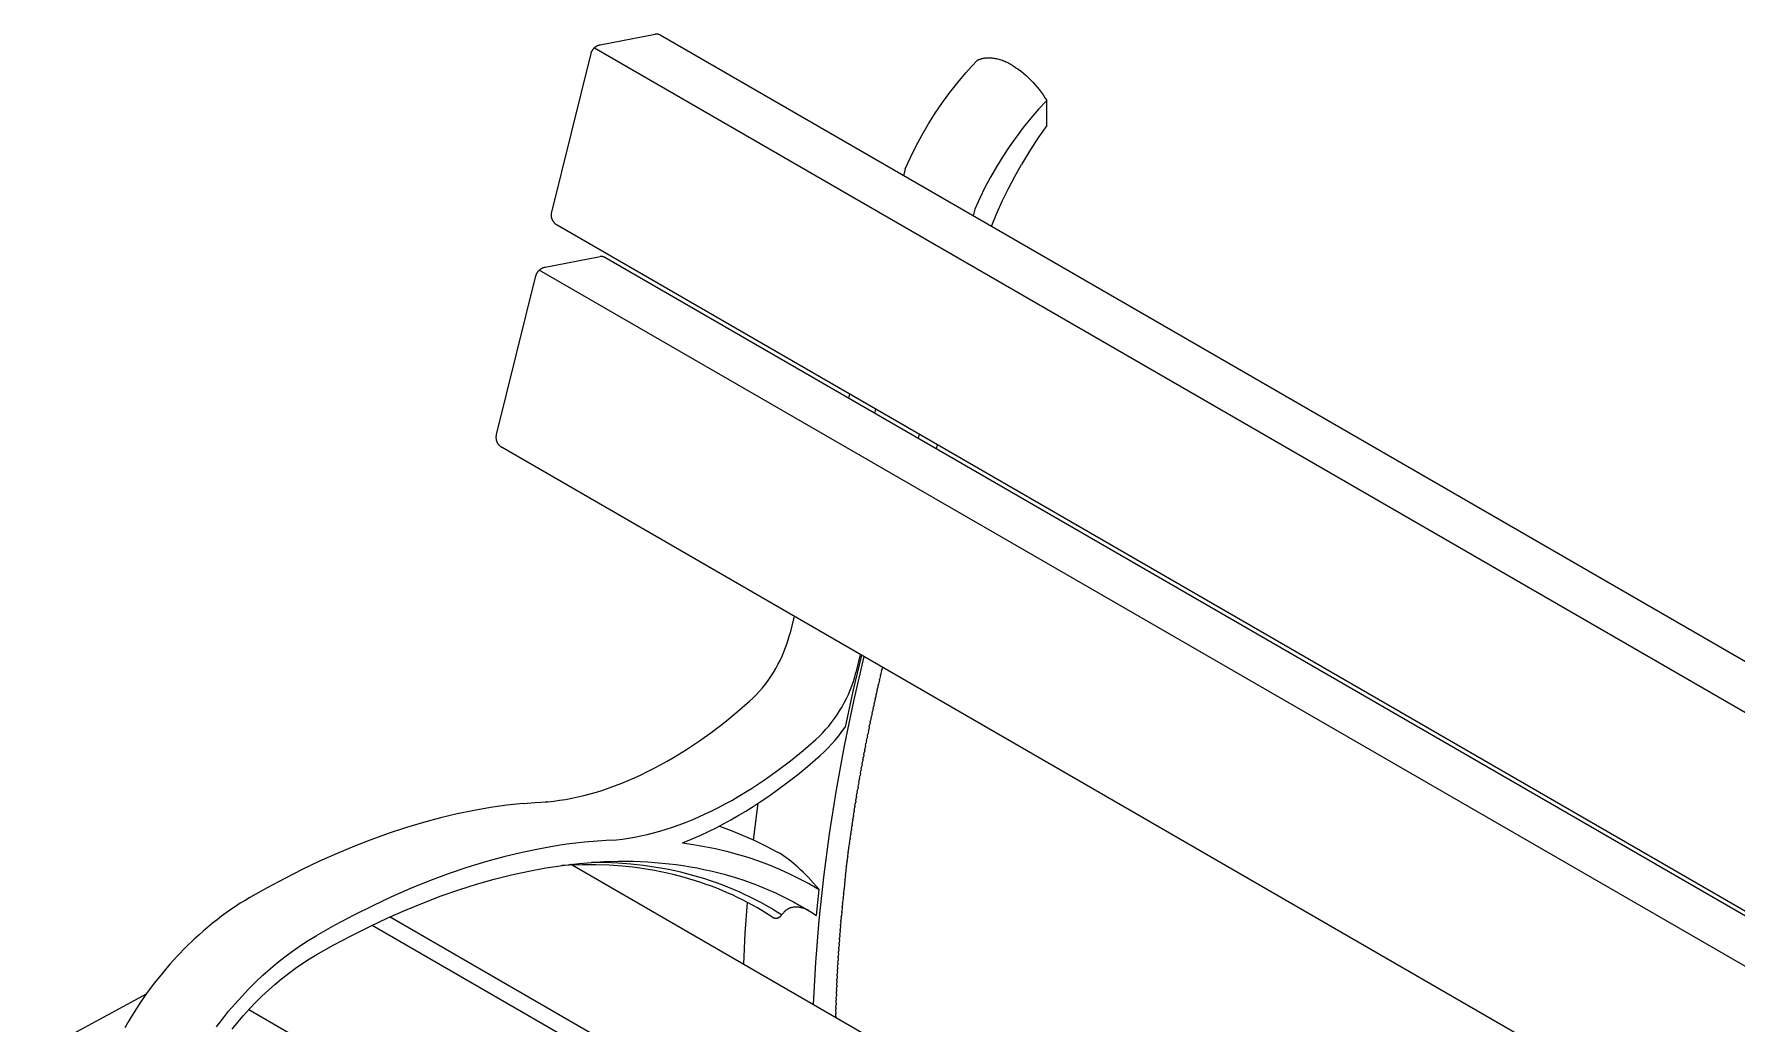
# Model space of a CAD drawing. Header units: millimetres. Extents: x -209 to 4251, y 50 to 3279.
# Drawn here: x 2563 to 3246, y 1629 to 2026 of the extents above; entities that cross this region are included whole.
import ezdxf

# ---------------------------------------------------------------- set-up
doc = ezdxf.new("R2010")
doc.units = ezdxf.units.MM
doc.layers.add('ZANO_R', color=7, linetype='Continuous', lineweight=0)

msp = doc.modelspace()

# ---------------------------------------------------------------- linework, layer by layer
at = {"layer": 'ZANO_R'}
for p, q in [((2790.02, 2022.08), (2812.1, 2026.31)), ((2812.19, 2026.32), (2812.1, 2026.31)), ((2812.29, 2026.33), (2812.19, 2026.32)), ((2812.38, 2026.34), (2812.29, 2026.33)), ((2812.48, 2026.35), (2812.38, 2026.34)), ((2812.58, 2026.35), (2812.48, 2026.35)), ((2812.67, 2026.35), (2812.58, 2026.35)), ((2812.77, 2026.34), (2812.67, 2026.35)), ((2812.86, 2026.34), (2812.77, 2026.34)), ((2812.96, 2026.32), (2812.86, 2026.34)), ((2813.05, 2026.31), (2812.96, 2026.32)), ((2813.15, 2026.29), (2813.05, 2026.31)), ((2813.24, 2026.27), (2813.15, 2026.29)), ((2813.33, 2026.25), (2813.24, 2026.27)), ((2813.43, 2026.22), (2813.33, 2026.25)), ((2813.52, 2026.19), (2813.43, 2026.22)), ((2813.61, 2026.15), (2813.52, 2026.19)), ((2813.7, 2026.12), (2813.61, 2026.15)), ((2813.78, 2026.08), (2813.7, 2026.12)), ((2813.87, 2026.03), (2813.78, 2026.08)), ((2813.95, 2025.99), (2813.87, 2026.03)), ((2814.04, 2025.94), (2813.95, 2025.99)), ((4004.41, 1338.68), (2814.04, 2025.94)), ((2770.54, 1954.84), (2786.34, 2018.59)), ((2786.34, 2018.59), (2786.38, 2018.75)), ((2786.38, 2018.75), (2786.43, 2018.9)), ((2786.43, 2018.9), (2786.48, 2019.06)), ((2786.48, 2019.06), (2786.54, 2019.21)), ((2786.54, 2019.21), (2786.6, 2019.36)), ((2786.6, 2019.36), (2786.67, 2019.5)), ((2786.67, 2019.5), (2786.75, 2019.65)), ((2786.75, 2019.65), (2786.82, 2019.79)), ((2786.82, 2019.79), (2786.91, 2019.93)), ((2786.91, 2019.93), (2786.99, 2020.07)), ((2786.99, 2020.07), (2787.09, 2020.2)), ((2787.09, 2020.2), (2787.18, 2020.33)), ((2787.18, 2020.33), (2787.28, 2020.46)), ((2787.28, 2020.46), (2787.39, 2020.58)), ((2787.39, 2020.58), (2787.5, 2020.7)), ((2787.5, 2020.7), (2787.61, 2020.82)), ((2787.61, 2020.82), (2787.73, 2020.93)), ((2787.67, 2020.87), (3978.04, 1333.61)), ((2787.73, 2020.93), (2787.85, 2021.04)), ((2787.85, 2021.04), (2787.98, 2021.14)), ((2787.98, 2021.14), (2788.11, 2021.24)), ((2788.11, 2021.24), (2788.24, 2021.33)), ((2788.24, 2021.33), (2788.37, 2021.42)), ((2788.37, 2021.42), (2788.51, 2021.51)), ((2788.51, 2021.51), (2788.65, 2021.59)), ((2788.65, 2021.59), (2788.8, 2021.66)), ((2788.8, 2021.66), (2788.94, 2021.73)), ((2788.94, 2021.73), (2789.09, 2021.8)), ((2789.09, 2021.8), (2789.24, 2021.86)), ((2789.24, 2021.86), (2789.4, 2021.91)), ((2789.4, 2021.91), (2789.55, 2021.96)), ((2789.55, 2021.96), (2789.71, 2022.01)), ((2789.71, 2022.01), (2789.86, 2022.04)), ((2789.86, 2022.04), (2790.02, 2022.08)), ((2943.17, 2016.42), (2942.97, 2016.37)), ((2943.36, 2016.46), (2943.17, 2016.42)), ((2943.56, 2016.5), (2943.36, 2016.46)), ((2943.76, 2016.54), (2943.56, 2016.5)), ((2943.96, 2016.57), (2943.76, 2016.54)), ((2944.16, 2016.61), (2943.96, 2016.57)), ((2944.36, 2016.63), (2944.16, 2016.61)), ((2944.57, 2016.66), (2944.36, 2016.63)), ((2944.78, 2016.68), (2944.57, 2016.66)), ((2945, 2016.7), (2944.78, 2016.68)), ((2945.21, 2016.71), (2945, 2016.7)), ((2945.64, 2016.73), (2945.21, 2016.71)), ((2946.07, 2016.73), (2945.64, 2016.73)), ((2946.5, 2016.72), (2946.07, 2016.73)), ((2946.93, 2016.69), (2946.5, 2016.72)), ((2947.36, 2016.65), (2946.93, 2016.69)), ((2947.79, 2016.6), (2947.36, 2016.65)), ((2948.25, 2016.53), (2947.79, 2016.6)), ((2948.72, 2016.45), (2948.25, 2016.53)), ((2949.18, 2016.35), (2948.72, 2016.45)), ((2933.49, 2006.96), (2936.76, 2010.86)), ((2936.76, 2010.86), (2939, 2013.34)), ((2939, 2013.34), (2941.3, 2015.77)), ((2941.48, 2015.85), (2941.3, 2015.77)), ((2941.66, 2015.93), (2941.48, 2015.85)), ((2941.84, 2016), (2941.66, 2015.93)), ((2942.03, 2016.07), (2941.84, 2016)), ((2942.21, 2016.14), (2942.03, 2016.07)), ((2942.4, 2016.2), (2942.21, 2016.14)), ((2942.59, 2016.26), (2942.4, 2016.2)), ((2942.78, 2016.31), (2942.59, 2016.26)), ((2942.97, 2016.37), (2942.78, 2016.31)), ((2949.64, 2016.24), (2949.18, 2016.35)), ((2950.1, 2016.12), (2949.64, 2016.24)), ((2950.55, 2015.98), (2950.1, 2016.12)), ((2951, 2015.83), (2950.55, 2015.98)), ((2951.45, 2015.68), (2951, 2015.83)), ((2951.93, 2015.5), (2951.45, 2015.68)), ((2952.4, 2015.31), (2951.93, 2015.5)), ((2952.88, 2015.1), (2952.4, 2015.31)), ((2953.34, 2014.89), (2952.88, 2015.1)), ((2953.83, 2014.65), (2953.34, 2014.89)), ((2954.31, 2014.41), (2953.83, 2014.65)), ((2954.79, 2014.15), (2954.31, 2014.41)), ((2955.26, 2013.88), (2954.79, 2014.15)), ((2955.26, 2013.88), (2955.74, 2013.6)), ((2955.74, 2013.6), (2956.22, 2013.3)), ((2956.22, 2013.3), (2956.7, 2013)), ((2956.7, 2013), (2957.16, 2012.68)), ((2957.16, 2012.68), (2957.64, 2012.35)), ((2957.64, 2012.35), (2958.12, 2012.01)), ((2958.12, 2012.01), (2959.05, 2011.3)), ((2959.05, 2011.3), (2960.01, 2010.51)), ((2960.01, 2010.51), (2960.94, 2009.69)), ((2960.94, 2009.69), (2961.85, 2008.85)), ((2927.35, 1998.84), (2930.35, 2002.96)), ((2930.35, 2002.96), (2933.49, 2006.96)), ((2961.85, 2008.85), (2962.73, 2007.97)), ((2962.73, 2007.97), (2963.63, 2007.04)), ((2963.63, 2007.04), (2964.49, 2006.07)), ((2964.49, 2006.07), (2965.33, 2005.08)), ((2965.33, 2005.08), (2966.14, 2004.07)), ((2966.14, 2004.07), (2966.96, 2002.99)), ((2966.96, 2002.99), (2967.74, 2001.9)), ((2924.49, 1994.63), (2927.35, 1998.84)), ((2965.98, 1996.15), (2962.85, 1992.54)), ((2969.23, 1999.65), (2965.98, 1996.15)), ((2967.74, 2001.9), (2968.5, 2000.78)), ((2968.5, 2000.78), (2969.23, 1999.65)), ((2969.23, 1989.68), (2969.23, 1999.65)), ((2919.21, 1985.93), (2921.78, 1990.32)), ((2921.78, 1990.32), (2924.49, 1994.63)), ((2962.85, 1992.54), (2959.84, 1988.84)), ((2969.23, 1989.68), (2965.66, 1984.56)), ((2916.8, 1981.44), (2919.21, 1985.93)), ((2956.95, 1985.04), (2954.19, 1981.15)), ((2959.84, 1988.84), (2956.95, 1985.04)), ((2965.66, 1984.56), (2962.27, 1979.34)), ((2912.46, 1972.24), (2914.55, 1976.88)), ((2914.55, 1976.88), (2916.8, 1981.44)), ((2951.55, 1977.17), (2949.05, 1973.11)), ((2954.19, 1981.15), (2951.55, 1977.17)), ((2962.27, 1979.34), (2959.05, 1974)), ((2912.46, 1972.24), (2911.78, 1969.51)), ((2946.67, 1968.97), (2944.44, 1964.75)), ((2949.05, 1973.11), (2946.67, 1968.97)), ((2953.86, 1964.41), (2956.38, 1969.24)), ((2956.38, 1969.24), (2959.05, 1974)), ((2944.44, 1964.75), (2942.34, 1960.47)), ((2951.47, 1959.5), (2953.86, 1964.41)), ((2940.39, 1956.11), (2939.71, 1953.38)), ((2942.34, 1960.47), (2940.39, 1956.11)), ((2949.24, 1954.52), (2951.47, 1959.5)), ((2770.4, 1953.71), (2770.41, 1953.87)), ((2770.41, 1953.54), (2770.4, 1953.71)), ((2770.41, 1954.03), (2770.43, 1954.2)), ((2770.41, 1953.87), (2770.41, 1954.03)), ((2770.41, 1953.38), (2770.41, 1953.54)), ((2770.43, 1953.22), (2770.41, 1953.38)), ((2770.43, 1954.2), (2770.45, 1954.36)), ((2770.45, 1953.05), (2770.43, 1953.22)), ((2770.45, 1954.36), (2770.47, 1954.52)), ((2770.47, 1952.89), (2770.45, 1953.05)), ((2770.47, 1954.52), (2770.5, 1954.68)), ((2770.51, 1952.73), (2770.47, 1952.89)), ((2770.5, 1954.68), (2770.54, 1954.84)), ((2770.54, 1952.57), (2770.51, 1952.73)), ((2770.59, 1952.41), (2770.54, 1952.57)), ((2770.63, 1952.26), (2770.59, 1952.41)), ((2770.69, 1952.1), (2770.63, 1952.26)), ((2770.75, 1951.95), (2770.69, 1952.1)), ((2770.81, 1951.8), (2770.75, 1951.95)), ((2770.88, 1951.65), (2770.81, 1951.8)), ((2770.95, 1951.5), (2770.88, 1951.65)), ((2771.03, 1951.36), (2770.95, 1951.5)), ((2771.12, 1951.22), (2771.03, 1951.36)), ((2771.21, 1951.08), (2771.12, 1951.22)), ((2771.3, 1950.95), (2771.21, 1951.08)), ((2771.4, 1950.82), (2771.3, 1950.95)), ((2771.5, 1950.69), (2771.4, 1950.82)), ((2771.61, 1950.56), (2771.5, 1950.69)), ((2771.72, 1950.44), (2771.61, 1950.56)), ((2771.84, 1950.33), (2771.72, 1950.44)), ((2771.96, 1950.22), (2771.84, 1950.33)), ((2772.08, 1950.11), (2771.96, 1950.22)), ((2772.21, 1950.01), (2772.08, 1950.11)), ((2772.34, 1949.91), (2772.21, 1950.01)), ((2772.48, 1949.81), (2772.34, 1949.91)), ((2772.61, 1949.72), (2772.48, 1949.81)), ((2772.75, 1949.64), (2772.61, 1949.72)), ((3963.12, 1262.38), (2772.75, 1949.64)), ((2947.07, 1949.14), (2947.15, 1949.48)), ((2947.15, 1949.48), (2949.24, 1954.52)), ((2767.9, 1932.83), (2789.98, 1937.06)), ((2790.07, 1937.08), (2789.98, 1937.06)), ((2790.17, 1937.09), (2790.07, 1937.08)), ((2790.26, 1937.1), (2790.17, 1937.09)), ((2790.36, 1937.1), (2790.26, 1937.1)), ((2790.45, 1937.1), (2790.36, 1937.1)), ((2790.55, 1937.1), (2790.45, 1937.1)), ((2790.64, 1937.1), (2790.55, 1937.1)), ((2790.74, 1937.09), (2790.64, 1937.1)), ((2790.84, 1937.08), (2790.74, 1937.09)), ((2790.93, 1937.06), (2790.84, 1937.08)), ((2791.02, 1937.04), (2790.93, 1937.06)), ((2791.12, 1937.02), (2791.02, 1937.04)), ((2791.21, 1937), (2791.12, 1937.02)), ((2791.3, 1936.97), (2791.21, 1937)), ((2791.39, 1936.94), (2791.3, 1936.97)), ((2791.48, 1936.91), (2791.39, 1936.94)), ((2791.57, 1936.87), (2791.48, 1936.91)), ((2791.66, 1936.83), (2791.57, 1936.87)), ((2791.75, 1936.79), (2791.66, 1936.83)), ((2791.83, 1936.74), (2791.75, 1936.79)), ((2791.91, 1936.69), (2791.83, 1936.74)), ((3982.28, 1249.43), (2791.91, 1936.69)), ((2748.42, 1865.6), (2764.22, 1929.34)), ((2764.22, 1929.34), (2764.26, 1929.5)), ((2764.26, 1929.5), (2764.31, 1929.66)), ((2764.31, 1929.66), (2764.36, 1929.81)), ((2764.36, 1929.81), (2764.42, 1929.96)), ((2764.42, 1929.96), (2764.48, 1930.11)), ((2764.48, 1930.11), (2764.55, 1930.26)), ((2764.55, 1930.26), (2764.62, 1930.4)), ((2764.62, 1930.4), (2764.7, 1930.54)), ((2764.7, 1930.54), (2764.78, 1930.68)), ((2764.78, 1930.68), (2764.87, 1930.82)), ((2764.87, 1930.82), (2764.96, 1930.95)), ((2764.96, 1930.95), (2765.06, 1931.08)), ((2765.06, 1931.08), (2765.16, 1931.21)), ((2765.16, 1931.21), (2765.27, 1931.33)), ((2765.27, 1931.33), (2765.38, 1931.45)), ((2765.38, 1931.45), (2765.49, 1931.57)), ((2765.49, 1931.57), (2765.61, 1931.68)), ((3955.92, 1244.37), (2765.55, 1931.63)), ((2765.61, 1931.68), (2765.73, 1931.79)), ((2765.73, 1931.79), (2765.86, 1931.89)), ((2765.86, 1931.89), (2765.98, 1931.99)), ((2765.98, 1931.99), (2766.12, 1932.08)), ((2766.12, 1932.08), (2766.25, 1932.17)), ((2766.25, 1932.17), (2766.39, 1932.26)), ((2766.39, 1932.26), (2766.53, 1932.34)), ((2766.53, 1932.34), (2766.67, 1932.41)), ((2766.67, 1932.41), (2766.82, 1932.49)), ((2766.82, 1932.49), (2766.97, 1932.55)), ((2766.97, 1932.55), (2767.12, 1932.61)), ((2767.12, 1932.61), (2767.27, 1932.67)), ((2767.27, 1932.67), (2767.43, 1932.71)), ((2767.43, 1932.71), (2767.58, 1932.76)), ((2767.58, 1932.76), (2767.74, 1932.8)), ((2767.74, 1932.8), (2767.9, 1932.83)), ((2890.06, 1881.91), (2889.65, 1880.26)), ((2900.19, 1874.18), (2900.6, 1875.83)), ((2748.28, 1864.62), (2748.29, 1864.79)), ((2748.28, 1864.46), (2748.28, 1864.62)), ((2748.28, 1864.3), (2748.28, 1864.46)), ((2748.29, 1864.13), (2748.28, 1864.3)), ((2748.29, 1864.79), (2748.3, 1864.95)), ((2748.31, 1863.97), (2748.29, 1864.13)), ((2748.3, 1864.95), (2748.32, 1865.11)), ((2748.33, 1863.81), (2748.31, 1863.97)), ((2748.32, 1865.11), (2748.35, 1865.28)), ((2748.35, 1863.64), (2748.33, 1863.81)), ((2748.35, 1865.28), (2748.38, 1865.44)), ((2748.38, 1863.48), (2748.35, 1863.64)), ((2748.38, 1865.44), (2748.42, 1865.6)), ((2748.42, 1863.32), (2748.38, 1863.48)), ((2748.46, 1863.16), (2748.42, 1863.32)), ((2748.51, 1863.01), (2748.46, 1863.16)), ((2748.56, 1862.85), (2748.51, 1863.01)), ((2748.62, 1862.7), (2748.56, 1862.85)), ((2748.69, 1862.55), (2748.62, 1862.7)), ((2748.76, 1862.4), (2748.69, 1862.55)), ((2748.83, 1862.25), (2748.76, 1862.4)), ((2748.91, 1862.11), (2748.83, 1862.25)), ((2749, 1861.97), (2748.91, 1862.11)), ((2749.08, 1861.83), (2749, 1861.97)), ((2749.18, 1861.7), (2749.08, 1861.83)), ((2749.28, 1861.57), (2749.18, 1861.7)), ((2749.38, 1861.44), (2749.28, 1861.57)), ((2749.49, 1861.32), (2749.38, 1861.44)), ((2749.6, 1861.2), (2749.49, 1861.32)), ((2749.72, 1861.08), (2749.6, 1861.2)), ((2749.84, 1860.97), (2749.72, 1861.08)), ((2749.96, 1860.86), (2749.84, 1860.97)), ((2750.09, 1860.76), (2749.96, 1860.86)), ((2750.22, 1860.66), (2750.09, 1860.76)), ((2750.35, 1860.57), (2750.22, 1860.66)), ((2750.49, 1860.48), (2750.35, 1860.57)), ((2750.63, 1860.39), (2750.49, 1860.48)), ((3941, 1173.13), (2750.63, 1860.39)), ((2917.99, 1865.78), (2917.59, 1864.14)), ((2924.94, 1859.89), (2925.35, 1861.54)), ((2867.81, 1792.74), (2866.07, 1785.56)), ((2865.58, 1783.75), (2866.07, 1785.56)), ((2863.01, 1776.72), (2863.74, 1778.44)), ((2863.74, 1778.44), (2864.41, 1780.19)), ((2864.41, 1780.19), (2865.03, 1781.96)), ((2865.03, 1781.96), (2865.58, 1783.75)), ((2894.41, 1777.38), (2892.67, 1770.2)), ((2859.5, 1770.1), (2860.46, 1771.71)), ((2860.46, 1771.71), (2861.36, 1773.35)), ((2861.36, 1773.35), (2862.21, 1775.02)), ((2862.21, 1775.02), (2863.01, 1776.72)), ((2894.86, 1777.12), (2891.46, 1762.7)), ((2895.87, 1776.54), (2891.7, 1758.62)), ((2902.93, 1770.82), (2902.54, 1769.18)), ((2902.93, 1770.82), (2902.97, 1771.01)), ((2903.27, 1772.27), (2902.97, 1771.01)), ((2853.89, 1762.6), (2855.11, 1764.02)), ((2855.11, 1764.02), (2856.29, 1765.48)), ((2856.29, 1765.48), (2857.41, 1766.98)), ((2857.41, 1766.98), (2858.48, 1768.52)), ((2858.48, 1768.52), (2859.5, 1770.1)), ((2890.34, 1763.08), (2891.01, 1764.83)), ((2891.01, 1764.83), (2891.63, 1766.6)), ((2891.63, 1766.6), (2892.18, 1768.4)), ((2892.18, 1768.4), (2892.67, 1770.2)), ((2901.21, 1763.35), (2901.28, 1763.69)), ((2901.63, 1765.22), (2901.28, 1763.69)), ((2901.63, 1765.22), (2901.7, 1765.52)), ((2902.06, 1767.09), (2901.7, 1765.52)), ((2902.06, 1767.09), (2902.12, 1767.35)), ((2902.49, 1768.96), (2902.12, 1767.35)), ((2902.49, 1768.96), (2902.54, 1769.18)), ((2845.01, 1754.35), (2849.94, 1758.6)), ((2849.94, 1758.6), (2851.3, 1759.89)), ((2851.3, 1759.89), (2852.62, 1761.22)), ((2852.62, 1761.22), (2853.89, 1762.6)), ((2887.06, 1756.35), (2887.96, 1757.99)), ((2887.96, 1757.99), (2888.81, 1759.66)), ((2891.7, 1758.62), (2887.97, 1740.78)), ((2891.46, 1762.7), (2888.32, 1748.22)), ((2888.81, 1759.66), (2889.61, 1761.36)), ((2889.61, 1761.36), (2890.34, 1763.08)), ((2899.97, 1757.74), (2899.67, 1756.36)), ((2899.97, 1757.74), (2900.07, 1758.19)), ((2900.38, 1759.61), (2900.07, 1758.19)), ((2900.38, 1759.61), (2900.47, 1760.02)), ((2900.79, 1761.48), (2900.47, 1760.02)), ((2900.79, 1761.48), (2900.87, 1761.85)), ((2901.21, 1763.35), (2900.87, 1761.85)), ((2834.92, 1746.41), (2839.99, 1750.28)), ((2839.99, 1750.28), (2845.01, 1754.35)), ((2881.71, 1748.66), (2882.89, 1750.13)), ((2882.89, 1750.13), (2884.01, 1751.63)), ((2884.01, 1751.63), (2885.08, 1753.17)), ((2885.08, 1753.17), (2886.1, 1754.74)), ((2886.1, 1754.74), (2887.06, 1756.35)), ((2898.39, 1750.26), (2898.13, 1749.02)), ((2898.39, 1750.26), (2898.51, 1750.86)), ((2898.78, 1752.13), (2898.51, 1750.86)), ((2898.78, 1752.13), (2898.89, 1752.69)), ((2899.17, 1754), (2898.89, 1752.69)), ((2899.17, 1754), (2899.28, 1754.52)), ((2899.57, 1755.87), (2899.28, 1754.52)), ((2899.57, 1755.87), (2899.67, 1756.36)), ((2829.79, 1742.75), (2834.92, 1746.41)), ((2871.51, 1738.91), (2876.54, 1743.24)), ((2876.54, 1743.24), (2877.9, 1744.53)), ((2877.9, 1744.53), (2879.22, 1745.86)), ((2879.22, 1745.86), (2880.49, 1747.24)), ((2880.49, 1747.24), (2881.71, 1748.66)), ((2882.9, 1741.41), (2884.34, 1743.05)), ((2884.34, 1743.05), (2885.73, 1744.73)), ((2885.73, 1744.73), (2887.05, 1746.45)), ((2887.05, 1746.45), (2888.32, 1748.22)), ((2896.88, 1742.78), (2897.03, 1743.52)), ((2897.25, 1744.65), (2897.03, 1743.52)), ((2897.25, 1744.65), (2897.39, 1745.36)), ((2897.63, 1746.52), (2897.39, 1745.36)), ((2897.63, 1746.52), (2897.76, 1747.19)), ((2898, 1748.39), (2897.76, 1747.19)), ((2898, 1748.39), (2898.13, 1749.02)), ((2819.43, 1736.1), (2824.62, 1739.31)), ((2824.62, 1739.31), (2829.79, 1742.75)), ((2866.4, 1734.77), (2871.51, 1738.91)), ((2872.22, 1731.64), (2878.26, 1736.82)), ((2878.26, 1736.82), (2879.86, 1738.3)), ((2879.86, 1738.3), (2881.4, 1739.83)), ((2881.4, 1739.83), (2882.9, 1741.41)), ((2887.97, 1740.78), (2884.71, 1723.04)), ((2895.46, 1735.29), (2895.63, 1736.19)), ((2895.81, 1737.16), (2895.63, 1736.19)), ((2895.81, 1737.16), (2895.97, 1738.03)), ((2896.16, 1739.03), (2895.97, 1738.03)), ((2896.16, 1739.03), (2896.32, 1739.86)), ((2896.52, 1740.91), (2896.32, 1739.86)), ((2896.52, 1740.91), (2896.67, 1741.69)), ((2896.88, 1742.78), (2896.67, 1741.69)), ((2806.42, 1729.15), (2809.02, 1730.41)), ((2809.02, 1730.41), (2811.62, 1731.74)), ((2811.62, 1731.74), (2814.22, 1733.13)), ((2814.22, 1733.13), (2816.83, 1734.58)), ((2816.83, 1734.58), (2819.43, 1736.1)), ((2855.99, 1727.12), (2861.22, 1730.84)), ((2861.22, 1730.84), (2866.4, 1734.77)), ((2869.14, 1729.13), (2872.22, 1731.64)), ((2894.45, 1729.68), (2894.3, 1728.87)), ((2894.45, 1729.68), (2894.63, 1730.7)), ((2894.78, 1731.55), (2894.63, 1730.7)), ((2894.78, 1731.55), (2894.96, 1732.53)), ((2895.12, 1733.42), (2894.96, 1732.53)), ((2895.12, 1733.42), (2895.29, 1734.36)), ((2895.46, 1735.29), (2895.29, 1734.36)), ((2788.47, 1722.18), (2791, 1722.97)), ((2791, 1722.97), (2793.54, 1723.83)), ((2793.54, 1723.83), (2796.1, 1724.76)), ((2796.1, 1724.76), (2798.67, 1725.76)), ((2798.67, 1725.76), (2801.24, 1726.82)), ((2801.24, 1726.82), (2803.83, 1727.95)), ((2803.83, 1727.95), (2806.42, 1729.15)), ((2848.08, 1721.98), (2850.72, 1723.63)), ((2850.72, 1723.63), (2855.99, 1727.12)), ((2860.21, 1722.36), (2866.01, 1726.68)), ((2866.01, 1726.68), (2869.14, 1729.13)), ((2884.71, 1723.04), (2881.92, 1705.44)), ((2893.17, 1722.21), (2893.36, 1723.37)), ((2893.48, 1724.08), (2893.36, 1723.37)), ((2893.48, 1724.08), (2893.67, 1725.2)), ((2893.8, 1725.95), (2893.67, 1725.2)), ((2893.8, 1725.95), (2893.98, 1727.03)), ((2894.12, 1727.82), (2893.98, 1727.03)), ((2894.12, 1727.82), (2894.3, 1728.87)), ((2746.01, 1715.98), (2739.36, 1714.83)), ((2752.58, 1716.9), (2746.01, 1715.98)), ((2759.08, 1717.6), (2752.58, 1716.9)), ((2759.08, 1717.6), (2763.83, 1717.98)), ((2763.83, 1717.98), (2768.58, 1718.25)), ((2768.47, 1718.25), (2768.13, 1718.23)), ((2768.13, 1718.23), (2768.24, 1718.24)), ((2768.24, 1718.24), (2768.98, 1718.3)), ((2768.98, 1718.3), (2771.34, 1718.55)), ((2771.34, 1718.55), (2773.72, 1718.86)), ((2773.72, 1718.86), (2776.12, 1719.24)), ((2776.12, 1719.24), (2778.55, 1719.69)), ((2778.55, 1719.69), (2781, 1720.21)), ((2781, 1720.21), (2783.47, 1720.8)), ((2783.47, 1720.8), (2785.96, 1721.45)), ((2785.96, 1721.45), (2788.47, 1722.18)), ((2834.82, 1714.66), (2837.47, 1715.99)), ((2837.47, 1715.99), (2840.12, 1717.39)), ((2840.12, 1717.39), (2842.77, 1718.85)), ((2842.77, 1718.85), (2845.43, 1720.38)), ((2845.43, 1720.38), (2848.08, 1721.98)), ((2848.42, 1714.5), (2851.36, 1716.34)), ((2851.36, 1716.34), (2854.26, 1718.24)), ((2851.53, 1702.93), (2853.43, 1717.69)), ((2854.26, 1718.24), (2857.25, 1720.27)), ((2857.25, 1720.27), (2860.21, 1722.36)), ((2891.97, 1714.75), (2892.17, 1716.06)), ((2892.26, 1716.61), (2892.17, 1716.06)), ((2892.26, 1716.61), (2892.46, 1717.89)), ((2892.56, 1718.48), (2892.46, 1717.89)), ((2892.56, 1718.48), (2892.76, 1719.71)), ((2892.86, 1720.34), (2892.76, 1719.71)), ((2892.86, 1720.34), (2893.06, 1721.54)), ((2893.17, 1722.21), (2893.06, 1721.54)), ((2719.06, 1710.01), (2712.19, 1707.96)), ((2725.88, 1711.84), (2719.06, 1710.01)), ((2732.65, 1713.45), (2725.88, 1711.84)), ((2739.36, 1714.83), (2732.65, 1713.45)), ((2819.06, 1708.1), (2821.66, 1709.02)), ((2821.66, 1709.02), (2824.27, 1710.01)), ((2824.27, 1710.01), (2826.9, 1711.07)), ((2826.9, 1711.07), (2829.53, 1712.19)), ((2829.53, 1712.19), (2832.17, 1713.39)), ((2832.17, 1713.39), (2834.82, 1714.66)), ((2836.54, 1707.82), (2839.5, 1709.37)), ((2839.5, 1709.37), (2842.43, 1710.98)), ((2842.43, 1710.98), (2845.44, 1712.71)), ((2845.44, 1712.71), (2848.42, 1714.5)), ((2891.13, 1709.15), (2891.07, 1708.75)), ((2891.13, 1709.15), (2891.34, 1710.58)), ((2891.4, 1711.02), (2891.34, 1710.58)), ((2891.4, 1711.02), (2891.61, 1712.4)), ((2891.68, 1712.88), (2891.61, 1712.4)), ((2891.68, 1712.88), (2891.89, 1714.23)), ((2891.97, 1714.75), (2891.89, 1714.23)), ((2698.34, 1703.19), (2691.37, 1700.48)), ((2705.28, 1705.69), (2698.34, 1703.19)), ((2712.19, 1707.96), (2705.28, 1705.69)), ((2783.72, 1702.06), (2780.2, 1701.67)), ((2787.22, 1702.38), (2783.72, 1702.06)), ((2790.69, 1702.64), (2787.22, 1702.38)), ((2794.14, 1702.83), (2790.69, 1702.64)), ((2794.14, 1702.83), (2796.52, 1703.03)), ((2796.52, 1703.03), (2798.93, 1703.31)), ((2798.93, 1703.31), (2801.37, 1703.66)), ((2801.37, 1703.66), (2803.83, 1704.08)), ((2803.83, 1704.08), (2806.32, 1704.57)), ((2806.32, 1704.57), (2808.83, 1705.14)), ((2808.83, 1705.14), (2811.36, 1705.77)), ((2811.36, 1705.77), (2813.91, 1706.48)), ((2813.91, 1706.48), (2816.48, 1707.25)), ((2816.48, 1707.25), (2819.06, 1708.1)), ((2823.02, 1701.74), (2826.71, 1703.24)), ((2826.71, 1703.24), (2830.36, 1704.84)), ((2830.36, 1704.84), (2833.46, 1706.3)), ((2833.46, 1706.3), (2836.54, 1707.82)), ((2837.83, 1708.49), (2842.62, 1706.71)), ((2842.62, 1706.71), (2847.36, 1704.78)), ((2847.36, 1704.78), (2852.03, 1702.7)), ((2852.03, 1702.7), (2856.63, 1700.48)), ((2881.92, 1705.44), (2879.6, 1688.01)), ((2890.08, 1701.71), (2890.3, 1703.28)), ((2890.33, 1703.57), (2890.3, 1703.28)), ((2890.33, 1703.57), (2890.55, 1705.11)), ((2890.59, 1705.43), (2890.55, 1705.11)), ((2890.59, 1705.43), (2890.81, 1706.93)), ((2890.86, 1707.29), (2890.81, 1706.93)), ((2890.86, 1707.29), (2891.07, 1708.75)), ((2684.38, 1697.56), (2677.38, 1694.42)), ((2691.37, 1700.48), (2684.38, 1697.56)), ((2751.3, 1696.18), (2743.9, 1694.15)), ((2758.63, 1697.95), (2751.3, 1696.18)), ((2765.9, 1699.46), (2758.63, 1697.95)), ((2773.09, 1700.7), (2765.9, 1699.46)), ((2776.66, 1701.22), (2773.09, 1700.7)), ((2780.2, 1701.67), (2776.66, 1701.22)), ((2823.02, 1701.74), (2827.47, 1701.14)), ((2827.47, 1701.14), (2831.9, 1700.39)), ((2831.9, 1700.39), (2836.31, 1699.5)), ((2836.31, 1699.5), (2840.68, 1698.47)), ((2840.68, 1698.47), (2845.02, 1697.3)), ((2845.02, 1697.3), (2849.31, 1695.99)), ((2849.31, 1695.99), (2853.56, 1694.54)), ((2856.63, 1700.48), (2861.16, 1698.11)), ((2861.16, 1698.11), (2861.27, 1698.05)), ((2861.27, 1698.05), (2861.27, 1698.05)), ((2861.27, 1698.05), (2861.39, 1697.99)), ((2861.39, 1697.98), (2861.39, 1697.99)), ((2861.39, 1697.98), (2861.51, 1697.92)), ((2861.76, 1697.77), (2861.51, 1697.92)), ((2862.23, 1697.5), (2861.76, 1697.77)), ((2862.69, 1697.22), (2862.23, 1697.5)), ((2863.59, 1696.63), (2862.69, 1697.22)), ((2864.55, 1695.96), (2863.59, 1696.63)), ((2865.48, 1695.27), (2864.55, 1695.96)), ((2866.49, 1694.49), (2865.48, 1695.27)), ((2889.12, 1694.28), (2889.33, 1696)), ((2889.35, 1696.13), (2889.33, 1696)), ((2889.35, 1696.13), (2889.57, 1697.82)), ((2889.59, 1697.99), (2889.57, 1697.82)), ((2889.59, 1697.99), (2889.8, 1699.64)), ((2889.83, 1699.85), (2889.8, 1699.64)), ((2889.83, 1699.85), (2890.05, 1701.46)), ((2890.08, 1701.71), (2890.05, 1701.46)), ((2670.37, 1691.08), (2663.35, 1687.53)), ((2677.38, 1694.42), (2670.37, 1691.08)), ((2728.96, 1689.3), (2721.43, 1686.5)), ((2736.45, 1691.86), (2728.96, 1689.3)), ((2743.9, 1694.15), (2736.45, 1691.86)), ((2747.42, 1687.2), (2754.39, 1688.96)), ((2754.39, 1688.96), (2761.3, 1690.47)), ((2761.3, 1690.47), (2768.14, 1691.73)), ((2768.14, 1691.73), (2774.9, 1692.76)), ((2777.38, 1692.87), (2774.54, 1692.71)), ((2774.9, 1692.76), (2781.59, 1693.53)), ((2782.86, 1693.03), (2777.36, 1692.87)), ((2777.49, 1692.88), (2777.38, 1692.87)), ((2777.6, 1692.89), (2777.49, 1692.88)), ((2777.71, 1692.91), (2777.6, 1692.89)), ((2777.82, 1692.93), (2777.71, 1692.91)), ((2777.92, 1692.96), (2777.82, 1692.93)), ((2778.03, 1692.98), (2777.92, 1692.96)), ((2778.13, 1693.01), (2778.03, 1692.98)), ((2778.24, 1693.05), (2778.13, 1693.01)), ((2778.34, 1693.09), (2778.24, 1693.05)), ((2778.44, 1693.13), (2778.34, 1693.09)), ((2778.54, 1693.17), (2778.44, 1693.13)), ((2778.64, 1693.22), (2778.54, 1693.17)), ((2778.72, 1692.92), (3710.02, 1155.24)), ((2781.59, 1693.53), (2784.9, 1693.83)), ((2788.3, 1693), (2782.86, 1693.03)), ((2784.9, 1693.83), (2788.18, 1694.07)), ((2791.83, 1693.9), (2786.54, 1693.96)), ((2788.18, 1694.07), (2789.8, 1694.14)), ((2793.66, 1692.8), (2788.3, 1693)), ((2789.8, 1694.14), (2791.42, 1694.25)), ((2791.42, 1694.25), (2797.36, 1694.42)), ((2797.07, 1693.67), (2791.83, 1693.9)), ((2798.94, 1692.41), (2793.66, 1692.8)), ((2802.26, 1693.27), (2797.07, 1693.67)), ((2797.36, 1694.42), (2803.25, 1694.39)), ((2801.56, 1692.15), (2798.94, 1692.41)), ((2804.16, 1691.85), (2801.56, 1692.15)), ((2807.38, 1692.7), (2802.26, 1693.27)), ((2803.25, 1694.39), (2806.17, 1694.29)), ((2806.74, 1691.5), (2804.16, 1691.85)), ((2806.17, 1694.29), (2809.08, 1694.15)), ((2809.29, 1691.11), (2806.74, 1691.5)), ((2812.44, 1691.96), (2807.38, 1692.7)), ((2809.08, 1694.15), (2811.96, 1693.95)), ((2811.83, 1690.67), (2809.29, 1691.11)), ((2814.35, 1690.18), (2811.83, 1690.67)), ((2811.96, 1693.95), (2814.83, 1693.71)), ((2814.95, 1691.53), (2812.44, 1691.96)), ((2816.85, 1689.66), (2814.35, 1690.18)), ((2814.83, 1693.71), (2817.68, 1693.41)), ((2817.43, 1691.05), (2814.95, 1691.53)), ((2819.33, 1689.08), (2816.85, 1689.66)), ((2819.9, 1690.54), (2817.43, 1691.05)), ((2817.68, 1693.41), (2820.51, 1693.06)), ((2823.81, 1687.92), (2819.33, 1689.08)), ((2822.35, 1689.98), (2819.9, 1690.54)), ((2820.51, 1693.06), (2823.33, 1692.66)), ((2824.78, 1689.37), (2822.35, 1689.98)), ((2823.33, 1692.66), (2826.12, 1692.21)), ((2827.2, 1688.73), (2824.78, 1689.37)), ((2826.12, 1692.21), (2828.89, 1691.71)), ((2829.59, 1688.05), (2827.2, 1688.73)), ((2828.89, 1691.71), (2831.64, 1691.15)), ((2831.64, 1691.15), (2834.37, 1690.55)), ((2834.37, 1690.55), (2837.07, 1689.89)), ((2837.07, 1689.89), (2839.75, 1689.19)), ((2839.75, 1689.19), (2842.41, 1688.43)), ((2842.41, 1688.43), (2845.05, 1687.62)), ((2853.56, 1694.54), (2857.77, 1692.96)), ((2857.77, 1692.96), (2861.92, 1691.24)), ((2861.92, 1691.24), (2866.01, 1689.39)), ((2866.01, 1689.39), (2870.04, 1687.4)), ((2867.47, 1693.68), (2866.49, 1694.49)), ((2868.44, 1692.85), (2867.47, 1693.68)), ((2869.39, 1692), (2868.44, 1692.85)), ((2870.46, 1691.01), (2869.39, 1692)), ((2871.51, 1689.99), (2870.46, 1691.01)), ((2873.56, 1687.9), (2871.51, 1689.99)), ((2888.46, 1688.72), (2888.25, 1686.93)), ((2888.46, 1688.72), (2888.67, 1690.56)), ((2888.67, 1690.57), (2888.89, 1692.37)), ((2888.67, 1690.57), (2888.67, 1690.56)), ((2888.89, 1692.42), (2889.11, 1694.19)), ((2888.89, 1692.42), (2888.89, 1692.37)), ((2889.12, 1694.28), (2889.11, 1694.19)), ((2656.35, 1683.79), (2649.36, 1679.85)), ((2663.35, 1687.53), (2656.35, 1683.79)), ((2713.87, 1683.43), (2706.29, 1680.12)), ((2721.43, 1686.5), (2713.87, 1683.43)), ((2726.21, 1680.5), (2733.32, 1682.98)), ((2733.32, 1682.98), (2740.39, 1685.21)), ((2740.39, 1685.21), (2747.42, 1687.2)), ((2826.03, 1687.28), (2823.81, 1687.92)), ((2828.23, 1686.61), (2826.03, 1687.28)), ((2830.41, 1685.9), (2828.23, 1686.61)), ((2831.96, 1687.32), (2829.59, 1688.05)), ((2832.57, 1685.15), (2830.41, 1685.9)), ((2834.31, 1686.55), (2831.96, 1687.32)), ((2834.71, 1684.37), (2832.57, 1685.15)), ((2836.64, 1685.74), (2834.31, 1686.55)), ((2836.83, 1683.55), (2834.71, 1684.37)), ((2838.95, 1684.89), (2836.64, 1685.74)), ((2838.93, 1682.69), (2836.83, 1683.55)), ((2841.01, 1681.8), (2838.93, 1682.69)), ((2841.24, 1684), (2838.95, 1684.89)), ((2843.08, 1680.87), (2841.01, 1681.8)), ((2843.5, 1683.07), (2841.24, 1684)), ((2845.75, 1682.09), (2843.5, 1683.07)), ((2845.05, 1687.62), (2847.65, 1686.76)), ((2847.97, 1681.08), (2845.75, 1682.09)), ((2847.65, 1686.76), (2850.24, 1685.85)), ((2850.24, 1685.85), (2852.79, 1684.9)), ((2852.79, 1684.9), (2855.32, 1683.89)), ((2855.32, 1683.89), (2857.83, 1682.83)), ((2857.83, 1682.83), (2860.3, 1681.73)), ((2860.3, 1681.73), (2862.75, 1680.57)), ((2870.04, 1687.4), (2874.01, 1685.29)), ((2875.68, 1685.6), (2873.56, 1687.9)), ((2874.01, 1685.29), (2877.9, 1683.05)), ((2877.9, 1683.05), (2875.68, 1685.6)), ((2876.82, 1672.64), (2877.9, 1683.05)), ((2879.6, 1688.01), (2877.77, 1670.77)), ((2887.65, 1681.32), (2887.67, 1681.5)), ((2887.84, 1683.17), (2887.67, 1681.5)), ((2887.84, 1683.17), (2887.86, 1683.31)), ((2888.04, 1685.02), (2887.86, 1683.31)), ((2888.04, 1685.02), (2888.05, 1685.12)), ((2888.25, 1686.87), (2888.05, 1685.12)), ((2888.25, 1686.87), (2888.25, 1686.93)), ((2641.78, 1675.05), (2639.9, 1673.72)), ((2643.64, 1676.31), (2641.78, 1675.05)), ((2645.52, 1677.53), (2643.64, 1676.31)), ((2647.43, 1678.71), (2645.52, 1677.53)), ((2649.36, 1679.85), (2647.43, 1678.71)), ((2698.7, 1676.57), (2691.11, 1672.78)), ((2706.29, 1680.12), (2698.7, 1676.57)), ((2704.72, 1671.69), (2711.9, 1674.85)), ((2711.9, 1674.85), (2719.07, 1677.79)), ((2719.07, 1677.79), (2726.21, 1680.5)), ((2845.12, 1679.9), (2843.08, 1680.87)), ((2847.15, 1678.9), (2845.12, 1679.9)), ((2849.15, 1677.86), (2847.15, 1678.9)), ((2850.16, 1680.03), (2847.97, 1681.08)), ((2848.21, 1665.54), (2849.06, 1677.91)), ((2851.13, 1676.79), (2849.15, 1677.86)), ((2852.34, 1678.93), (2850.16, 1680.03)), ((2853.1, 1675.68), (2851.13, 1676.79)), ((2854.48, 1677.8), (2852.34, 1678.93)), ((2856.01, 1673.95), (2853.1, 1675.68)), ((2856.61, 1676.63), (2854.48, 1677.8)), ((2858.71, 1675.42), (2856.61, 1676.63)), ((2860.78, 1674.17), (2858.71, 1675.42)), ((2862.75, 1680.57), (2865.17, 1679.37)), ((2864.44, 1674.64), (2864.3, 1674.53)), ((2864.58, 1674.74), (2864.44, 1674.64)), ((2864.71, 1674.85), (2864.58, 1674.74)), ((2864.86, 1674.94), (2864.71, 1674.85)), ((2865, 1675.04), (2864.86, 1674.94)), ((2865.15, 1675.13), (2865, 1675.04)), ((2865.3, 1675.21), (2865.15, 1675.13)), ((2865.17, 1679.37), (2867.56, 1678.12)), ((2865.45, 1675.3), (2865.3, 1675.21)), ((2865.6, 1675.38), (2865.45, 1675.3)), ((2865.76, 1675.45), (2865.6, 1675.38)), ((2865.91, 1675.52), (2865.76, 1675.45)), ((2866.07, 1675.58), (2865.91, 1675.52)), ((2866.23, 1675.64), (2866.07, 1675.58)), ((2866.39, 1675.7), (2866.23, 1675.64)), ((2866.56, 1675.75), (2866.39, 1675.7)), ((2866.72, 1675.8), (2866.56, 1675.75)), ((2866.89, 1675.84), (2866.72, 1675.8)), ((2867.05, 1675.88), (2866.89, 1675.84)), ((2867.22, 1675.91), (2867.05, 1675.88)), ((2867.39, 1675.94), (2867.22, 1675.91)), ((2867.57, 1675.97), (2867.39, 1675.94)), ((2867.56, 1678.12), (2869.92, 1676.82)), ((2867.74, 1675.99), (2867.57, 1675.97)), ((2867.92, 1676.01), (2867.74, 1675.99)), ((2868.1, 1676.02), (2867.92, 1676.01)), ((2868.27, 1676.03), (2868.1, 1676.02)), ((2868.45, 1676.04), (2868.27, 1676.03)), ((2868.63, 1676.04), (2868.45, 1676.04)), ((2868.81, 1676.03), (2868.63, 1676.04)), ((2869, 1676.02), (2868.81, 1676.03)), ((2869.19, 1676.01), (2869, 1676.02)), ((2869.38, 1675.99), (2869.19, 1676.01)), ((2869.57, 1675.97), (2869.38, 1675.99)), ((2869.75, 1675.95), (2869.57, 1675.97)), ((2869.94, 1675.92), (2869.75, 1675.95)), ((2869.92, 1676.82), (2872.25, 1675.47)), ((2870.13, 1675.89), (2869.94, 1675.92)), ((2870.32, 1675.85), (2870.13, 1675.89)), ((2870.52, 1675.81), (2870.32, 1675.85)), ((2870.72, 1675.76), (2870.52, 1675.81)), ((2870.92, 1675.71), (2870.72, 1675.76)), ((2871.12, 1675.65), (2870.92, 1675.71)), ((2871.52, 1675.53), (2871.12, 1675.65)), ((2871.91, 1675.4), (2871.52, 1675.53)), ((2872.34, 1675.24), (2871.91, 1675.4)), ((2872.25, 1675.47), (2874.55, 1674.08)), ((2872.76, 1675.06), (2872.34, 1675.24)), ((2873.18, 1674.87), (2872.76, 1675.06)), ((2873.59, 1674.67), (2873.18, 1674.87)), ((2887.1, 1675.79), (2886.96, 1674.28)), ((2887.1, 1675.79), (2887.13, 1676.08)), ((2887.28, 1677.63), (2887.13, 1676.08)), ((2887.28, 1677.63), (2887.3, 1677.89)), ((2887.46, 1679.48), (2887.3, 1677.89)), ((2887.46, 1679.48), (2887.48, 1679.69)), ((2887.65, 1681.32), (2887.48, 1679.69)), ((2632.53, 1667.98), (2630.67, 1666.4)), ((2634.41, 1669.53), (2632.53, 1667.98)), ((2636.22, 1670.96), (2634.41, 1669.53)), ((2638.05, 1672.36), (2636.22, 1670.96)), ((2639.9, 1673.72), (2638.05, 1672.36)), ((2683.53, 1668.75), (2675.96, 1664.49)), ((2691.11, 1672.78), (2683.53, 1668.75)), ((2690.33, 1664.68), (2697.52, 1668.29)), ((2697.52, 1668.29), (2704.72, 1671.69)), ((2698.46, 1668.74), (3634.29, 1128.44)), ((2705.63, 1672.1), (3641.25, 1131.92)), ((2858.87, 1672.13), (2856.01, 1673.95)), ((2858.87, 1672.13), (2858.96, 1672.08)), ((2858.96, 1672.08), (2859.05, 1672.02)), ((2859.05, 1672.02), (2859.13, 1671.97)), ((2859.13, 1671.97), (2859.21, 1671.93)), ((2859.21, 1671.93), (2859.3, 1671.88)), ((2859.3, 1671.88), (2859.39, 1671.84)), ((2859.39, 1671.84), (2859.47, 1671.81)), ((2859.47, 1671.81), (2859.56, 1671.77)), ((2859.56, 1671.77), (2859.65, 1671.74)), ((2859.65, 1671.74), (2859.74, 1671.71)), ((2859.74, 1671.71), (2859.84, 1671.69)), ((2859.84, 1671.69), (2859.93, 1671.66)), ((2859.93, 1671.66), (2860.02, 1671.65)), ((2860.02, 1671.65), (2860.12, 1671.63)), ((2860.12, 1671.63), (2860.21, 1671.62)), ((2860.21, 1671.62), (2860.31, 1671.61)), ((2860.31, 1671.61), (2860.4, 1671.6)), ((2860.4, 1671.6), (2860.5, 1671.6)), ((2860.5, 1671.6), (2860.6, 1671.6)), ((2860.6, 1671.6), (2860.69, 1671.61)), ((2860.69, 1671.61), (2860.79, 1671.62)), ((2862.83, 1672.88), (2860.78, 1674.17)), ((2860.79, 1671.62), (2860.88, 1671.63)), ((2860.88, 1671.63), (2860.98, 1671.64)), ((2860.98, 1671.64), (2861.07, 1671.66)), ((2861.07, 1671.66), (2861.16, 1671.68)), ((2861.16, 1671.68), (2861.26, 1671.71)), ((2861.26, 1671.71), (2861.35, 1671.73)), ((2861.35, 1671.73), (2861.44, 1671.76)), ((2861.44, 1671.76), (2861.53, 1671.8)), ((2861.53, 1671.8), (2861.62, 1671.84)), ((2861.62, 1671.84), (2861.7, 1671.88)), ((2861.7, 1671.88), (2861.79, 1671.92)), ((2861.79, 1671.92), (2861.87, 1671.96)), ((2861.87, 1671.96), (2861.95, 1672.01)), ((2861.95, 1672.01), (2862.03, 1672.07)), ((2862.03, 1672.07), (2862.11, 1672.12)), ((2862.11, 1672.12), (2862.19, 1672.18)), ((2862.19, 1672.18), (2862.26, 1672.24)), ((2862.26, 1672.24), (2862.34, 1672.3)), ((2862.34, 1672.3), (2862.41, 1672.36)), ((2862.41, 1672.36), (2862.48, 1672.43)), ((2862.48, 1672.43), (2862.54, 1672.5)), ((2862.54, 1672.5), (2862.6, 1672.57)), ((2862.6, 1672.57), (2862.67, 1672.65)), ((2862.67, 1672.65), (2862.72, 1672.72)), ((2862.72, 1672.72), (2862.78, 1672.8)), ((2862.78, 1672.8), (2862.83, 1672.88)), ((2862.94, 1673.04), (2862.83, 1672.88)), ((2863.05, 1673.19), (2862.94, 1673.04)), ((2863.17, 1673.34), (2863.05, 1673.19)), ((2863.29, 1673.49), (2863.17, 1673.34)), ((2863.41, 1673.64), (2863.29, 1673.49)), ((2863.53, 1673.78), (2863.41, 1673.64)), ((2863.66, 1673.93), (2863.53, 1673.78)), ((2863.8, 1674.06), (2863.66, 1673.93)), ((2863.92, 1674.18), (2863.8, 1674.06)), ((2864.05, 1674.3), (2863.92, 1674.18)), ((2864.17, 1674.42), (2864.05, 1674.3)), ((2864.3, 1674.53), (2864.17, 1674.42)), ((2874.55, 1674.08), (2876.82, 1672.64)), ((2877.77, 1670.77), (2876.41, 1653.77)), ((2886.45, 1668.44), (2886.34, 1667.08)), ((2886.45, 1668.44), (2886.48, 1668.88)), ((2886.6, 1670.28), (2886.48, 1668.88)), ((2886.6, 1670.28), (2886.64, 1670.68)), ((2886.76, 1672.11), (2886.64, 1670.68)), ((2886.76, 1672.11), (2886.8, 1672.48)), ((2886.93, 1673.95), (2886.8, 1672.48)), ((2886.93, 1673.95), (2886.96, 1674.28)), ((2627.05, 1663.13), (2623.68, 1659.89)), ((2628.85, 1664.78), (2627.05, 1663.13)), ((2630.67, 1666.4), (2628.85, 1664.78)), ((2669.7, 1660.59), (2672.8, 1662.6)), ((2672.8, 1662.6), (2674.37, 1663.56)), ((2674.37, 1663.56), (2675.96, 1664.49)), ((2683.14, 1660.85), (2690.33, 1664.68)), ((2847.61, 1653.15), (2848.21, 1665.54)), ((2885.89, 1661.11), (2885.8, 1659.92)), ((2885.89, 1661.11), (2885.93, 1661.71)), ((2886.02, 1662.94), (2885.93, 1661.71)), ((2886.02, 1662.94), (2886.06, 1663.5)), ((2886.16, 1664.77), (2886.06, 1663.5)), ((2886.16, 1664.77), (2886.2, 1665.29)), ((2886.3, 1666.61), (2886.2, 1665.29)), ((2886.3, 1666.61), (2886.34, 1667.08)), ((2620.43, 1656.53), (2617.29, 1653.09)), ((2623.68, 1659.89), (2620.43, 1656.53)), ((2660.47, 1653.73), (2663.38, 1656.04)), ((2663.38, 1656.04), (2666.5, 1658.36)), ((2666.5, 1658.36), (2669.7, 1660.59)), ((2670.64, 1653.52), (2673.27, 1655.21)), ((2673.27, 1655.21), (2674.61, 1656.03)), ((2674.61, 1656.03), (2675.96, 1656.82)), ((2675.96, 1656.82), (2683.14, 1660.85)), ((2885.42, 1653.82), (2885.46, 1654.56)), ((2885.52, 1655.64), (2885.46, 1654.56)), ((2885.52, 1655.64), (2885.57, 1656.35)), ((2885.64, 1657.46), (2885.57, 1656.35)), ((2885.64, 1657.46), (2885.68, 1658.13)), ((2885.76, 1659.29), (2885.68, 1658.13)), ((2885.76, 1659.29), (2885.8, 1659.92)), ((2614.26, 1649.54), (2611.16, 1645.68)), ((2617.29, 1653.09), (2614.26, 1649.54)), ((2651.63, 1645.85), (2654.59, 1648.64)), ((2654.59, 1648.64), (2657.62, 1651.35)), ((2657.62, 1651.35), (2660.47, 1653.73)), ((2662.13, 1647.24), (2664.89, 1649.41)), ((2664.89, 1649.41), (2667.73, 1651.51)), ((2667.73, 1651.51), (2670.64, 1653.52)), ((2876.41, 1653.77), (2875.54, 1637.02)), ((2885.04, 1646.56), (2885.08, 1647.45)), ((2885.12, 1648.37), (2885.08, 1647.45)), ((2885.12, 1648.37), (2885.17, 1649.22)), ((2885.21, 1650.18), (2885.17, 1649.22)), ((2885.21, 1650.18), (2885.26, 1651)), ((2885.31, 1652), (2885.26, 1651)), ((2885.31, 1652), (2885.36, 1652.78)), ((2885.42, 1653.82), (2885.36, 1652.78)), ((2562.75, 1616.69), (2607.85, 1641.22)), ((2608.2, 1641.71), (2605.49, 1637.82)), ((2611.16, 1645.68), (2608.2, 1641.71)), ((2646.09, 1640.16), (2648.82, 1643.05)), ((2648.82, 1643.05), (2651.63, 1645.85)), ((2654.23, 1640.27), (2656.8, 1642.67)), ((2656.8, 1642.67), (2659.43, 1644.99)), ((2659.43, 1644.99), (2662.13, 1647.24)), ((2884.81, 1641.13), (2884.79, 1640.37)), ((2884.81, 1641.13), (2884.85, 1642.14)), ((2884.88, 1642.94), (2884.85, 1642.14)), ((2884.88, 1642.94), (2884.92, 1643.91)), ((2884.96, 1644.75), (2884.92, 1643.91)), ((2884.96, 1644.75), (2885, 1645.68)), ((2885.04, 1646.56), (2885, 1645.68)), ((2602.91, 1633.84), (2601.64, 1631.77)), ((2605.49, 1637.82), (2602.91, 1633.84)), ((2638.36, 1631.09), (2640.86, 1634.19)), ((2640.86, 1634.19), (2643.43, 1637.21)), ((2643.43, 1637.21), (2646.09, 1640.16)), ((2646.83, 1632.54), (2649.23, 1635.18)), ((2649, 1634.93), (2664.67, 1625.89)), ((2649.23, 1635.18), (2651.7, 1637.76)), ((2651.7, 1637.76), (2654.23, 1640.27)), ((2884.6, 1633.94), (2884.58, 1633.33)), ((2884.6, 1633.94), (2884.62, 1635.09)), ((2884.64, 1635.73), (2884.62, 1635.09)), ((2884.64, 1635.73), (2884.67, 1636.85)), ((2884.69, 1637.53), (2884.67, 1636.85)), ((2884.69, 1637.53), (2884.73, 1638.61)), ((2884.75, 1639.33), (2884.73, 1638.61)), ((2884.75, 1639.33), (2884.79, 1640.37)), ((2600.41, 1629.68), (2599.21, 1627.56)), ((2601.64, 1631.77), (2600.41, 1629.68)), ((2635.95, 1627.93), (2638.36, 1631.09)), ((2642.27, 1627.09), (2644.51, 1629.84)), ((2644.51, 1629.84), (2646.83, 1632.54)), ((2884.56, 1632.14), (2884.55, 1631.82)), ((2884.56, 1632.14), (2884.58, 1633.33))]:
    msp.add_line(p, q, dxfattribs=at)

doc.saveas('drawing.dxf')
